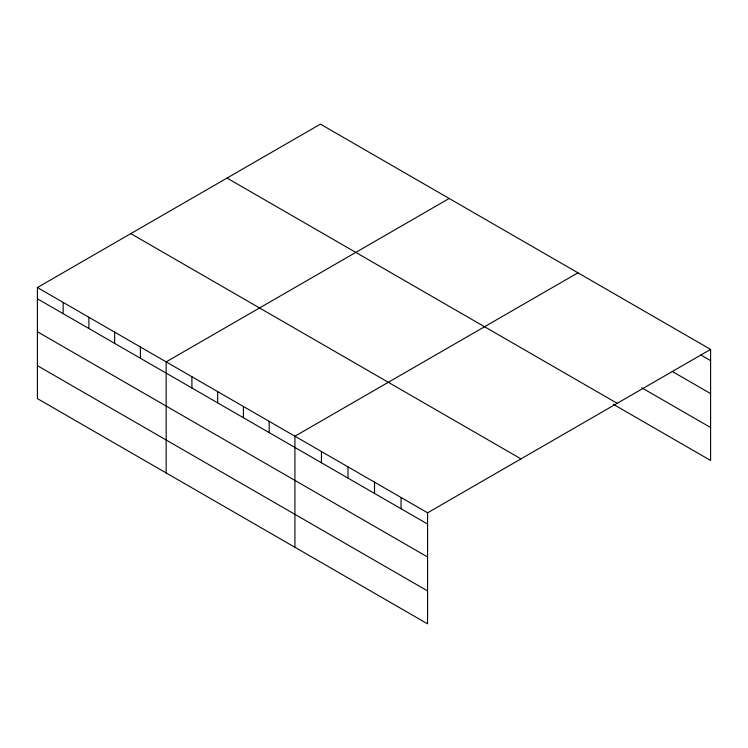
<?xml version="1.0" encoding="UTF-8"?>
<svg xmlns="http://www.w3.org/2000/svg" width="748" height="748" viewBox="0 0 748 748"><rect width="100%" height="100%" fill="white"/><g stroke="black" fill="none" stroke-linecap="round" stroke-linejoin="round"><path stroke-width="1.12" d="M37.4 287.541L427.576 512.81L427.576 623.86L37.4 398.6L37.4 287.541L320.425 124.14L710.6 349.4L710.6 460.459L613.313 404.294M449.183 198.472L166.159 361.882L166.159 472.932M577.942 272.814L294.918 436.215L294.918 547.274M427.576 512.81L710.6 349.4M700.773 354.973L710.6 360.648M672.274 371.457L710.6 393.588M641.812 387.81L710.6 427.519M227.027 178.061L617.203 403.322M130.797 233.619L520.973 458.879M37.4 298.789L427.576 524.049M37.4 331.729L427.576 556.989M37.4 365.66L427.576 590.929M401.04 497.485L401.04 508.734M374.514 482.17L374.514 493.418M347.979 466.855L347.979 478.094M321.444 451.53L321.444 462.778M269.168 421.348L269.168 432.596M243.409 406.482L243.409 417.73M217.659 391.615L217.659 402.863M191.909 376.749L191.909 387.988M140.409 347.007L140.409 358.255M114.659 332.14L114.659 343.388M88.9 317.274L88.9 328.522M63.15 302.407L63.15 313.655"/></g></svg>
